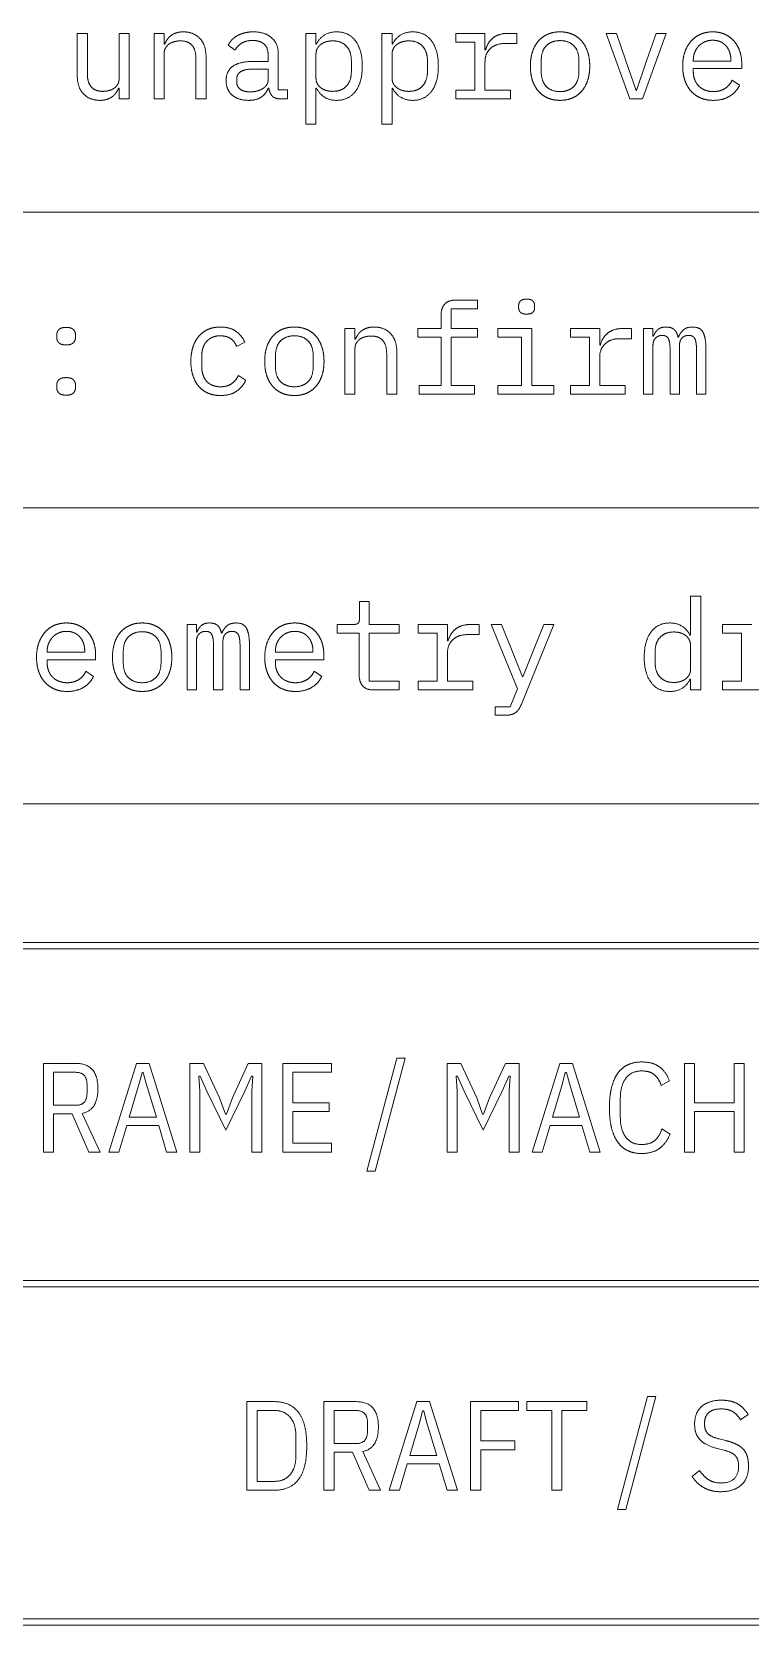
# Model space of a CAD drawing. Header units: millimetres. Extents: x 22 to 584, y 11 to 410.
# Drawn here: x 445.82 to 462.81, y 10.93 to 48.61 of the extents above; entities that cross this region are included whole.
import ezdxf

# ---------------------------------------------------------------- set-up
doc = ezdxf.new("R2010")
doc.units = ezdxf.units.MM
doc.layers.add('dims', color=7, linetype='Continuous', lineweight=5)

msp = doc.modelspace()

# ---------------------------------------------------------------- linework, layer by layer
at = {"layer": 'dims'}
for p, q in [((446.892, 48.576), (446.892, 47.583)), ((447.132, 48.576), (446.892, 48.576)), ((447.132, 47.625), (447.132, 48.576)), ((447.882, 48.576), (447.882, 47.502)), ((448.122, 48.576), (447.882, 48.576)), ((448.122, 47.028), (448.122, 48.576)), ((448.71, 48.576), (448.71, 47.028)), ((448.95, 48.576), (448.71, 48.576)), ((448.95, 48.324), (448.95, 48.576)), ((448.962, 48.324), (448.95, 48.324)), ((450.465, 48.3), (450.627, 48.18)), ((452.301, 48.576), (452.301, 46.428)), ((452.541, 48.576), (452.301, 48.576)), ((452.541, 48.324), (452.541, 48.576)), ((452.553, 48.324), (452.541, 48.324)), ((454.101, 48.576), (454.101, 46.428)), ((454.341, 48.576), (454.101, 48.576)), ((454.341, 48.324), (454.341, 48.576)), ((454.353, 48.324), (454.341, 48.324)), ((455.847, 48.576), (455.847, 48.372)), ((456.54, 48.576), (455.847, 48.576)), ((455.847, 48.372), (456.3, 48.372)), ((456.3, 48.372), (456.3, 47.232)), ((456.54, 48.186), (456.54, 48.576)), ((457.002, 48.336), (457.293, 48.336)), ((457.293, 48.576), (457.077, 48.576)), ((457.293, 48.336), (457.293, 48.576)), ((459.408, 48.576), (459.963, 47.028)), ((459.651, 48.576), (459.408, 48.576)), ((459.873, 47.928), (459.651, 48.576)), ((460.269, 47.028), (460.824, 48.576)), ((460.587, 48.576), (460.365, 47.928)), ((460.824, 48.576), (460.587, 48.576)), ((448.95, 47.028), (448.95, 48.102)), ((449.7, 47.979), (449.7, 47.028)), ((449.94, 47.028), (449.94, 48.021)), ((451.41, 47.913), (451.08, 47.913)), ((451.41, 48.066), (451.41, 47.913)), ((451.65, 47.238), (451.65, 48.09)), ((452.541, 47.523), (452.541, 48.081)), ((453.378, 47.934), (453.378, 47.67)), ((454.341, 47.523), (454.341, 48.081)), ((455.178, 47.934), (455.178, 47.67)), ((456.555, 48.186), (456.54, 48.186)), ((456.54, 47.232), (456.54, 47.901)), ((457.869, 47.691), (457.869, 47.913)), ((458.763, 47.913), (458.763, 47.691)), ((460.113, 47.229), (459.873, 47.928)), ((460.365, 47.928), (460.125, 47.229)), ((461.469, 47.922), (461.469, 47.943)), ((462.357, 47.922), (461.469, 47.922)), ((462.357, 47.955), (462.357, 47.922)), ((450.666, 47.436), (450.666, 47.499)), ((451.08, 47.733), (451.41, 47.733)), ((451.41, 47.733), (451.41, 47.478)), ((461.469, 47.742), (462.615, 47.742)), ((461.469, 47.67), (461.469, 47.742)), ((462.615, 47.742), (462.615, 47.856)), ((447.87, 47.28), (447.882, 47.28)), ((447.882, 47.28), (447.882, 47.028)), ((451.41, 47.28), (451.425, 47.28)), ((451.866, 47.238), (451.65, 47.238)), ((451.866, 47.028), (451.866, 47.238)), ((452.541, 47.28), (452.553, 47.28)), ((452.541, 46.428), (452.541, 47.28)), ((454.341, 47.28), (454.353, 47.28)), ((454.341, 46.428), (454.341, 47.28)), ((455.847, 47.232), (455.847, 47.028)), ((456.3, 47.232), (455.847, 47.232)), ((457.14, 47.232), (456.54, 47.232)), ((457.14, 47.028), (457.14, 47.232)), ((460.125, 47.229), (460.113, 47.229)), ((462.564, 47.349), (462.387, 47.469)), ((447.882, 47.028), (448.122, 47.028)), ((448.71, 47.028), (448.95, 47.028)), ((449.7, 47.028), (449.94, 47.028)), ((451.701, 47.028), (451.866, 47.028)), ((455.847, 47.028), (457.14, 47.028)), ((459.963, 47.028), (460.269, 47.028)), ((452.301, 46.428), (452.541, 46.428)), ((454.101, 46.428), (454.341, 46.428)), ((423.223, 44.35), (566.75, 44.35)), ((456.361, 42.266), (455.842, 42.266)), ((456.361, 42.062), (456.361, 42.266)), ((455.5, 41.912), (455.5, 41.594)), ((455.74, 42.062), (456.361, 42.062)), ((455.74, 41.594), (455.74, 42.062)), ((457.336, 42.137), (457.336, 42.089)), ((457.714, 42.089), (457.714, 42.137)), ((453.224, 41.594), (453.224, 40.046)), ((453.464, 41.594), (453.224, 41.594)), ((453.464, 41.342), (453.464, 41.594)), ((454.949, 41.594), (454.949, 41.39)), ((455.5, 41.594), (454.949, 41.594)), ((456.361, 41.594), (455.74, 41.594)), ((456.361, 41.39), (456.361, 41.594)), ((456.847, 41.594), (456.847, 41.39)), ((457.645, 41.594), (456.847, 41.594)), ((457.645, 40.25), (457.645, 41.594)), ((458.56, 41.594), (458.56, 41.39)), ((459.254, 41.594), (458.56, 41.594)), ((459.254, 41.204), (459.254, 41.594)), ((460.006, 41.594), (459.79, 41.594)), ((460.006, 41.354), (460.006, 41.594)), ((460.291, 41.594), (460.291, 40.046)), ((460.514, 41.594), (460.291, 41.594)), ((460.514, 41.414), (460.514, 41.594)), ((446.407, 41.441), (446.407, 41.387)), ((446.851, 41.387), (446.851, 41.441)), ((450.661, 41.171), (450.854, 41.273)), ((453.475, 41.342), (453.464, 41.342)), ((453.464, 40.046), (453.464, 41.12)), ((454.949, 41.39), (455.5, 41.39)), ((455.5, 41.39), (455.5, 40.25)), ((455.74, 41.39), (456.361, 41.39)), ((455.74, 40.25), (455.74, 41.39)), ((456.847, 41.39), (457.405, 41.39)), ((457.405, 41.39), (457.405, 40.25)), ((458.56, 41.39), (459.014, 41.39)), ((459.014, 41.39), (459.014, 40.25)), ((459.269, 41.204), (459.254, 41.204)), ((459.715, 41.354), (460.006, 41.354)), ((460.525, 41.414), (460.514, 41.414)), ((460.514, 40.046), (460.514, 41.183)), ((460.919, 41.081), (460.919, 40.046)), ((461.114, 41.387), (461.104, 41.387)), ((461.14, 40.046), (461.14, 41.183)), ((461.545, 41.081), (461.545, 40.046)), ((461.767, 40.046), (461.767, 41.12)), ((449.839, 40.688), (449.839, 40.952)), ((451.582, 40.709), (451.582, 40.931)), ((452.476, 40.931), (452.476, 40.709)), ((454.214, 40.997), (454.214, 40.046)), ((454.454, 40.046), (454.454, 41.039)), ((459.254, 40.25), (459.254, 40.919)), ((450.877, 40.37), (450.706, 40.487)), ((446.407, 40.253), (446.407, 40.199)), ((446.851, 40.199), (446.851, 40.253)), ((453.224, 40.046), (453.464, 40.046)), ((454.214, 40.046), (454.454, 40.046)), ((454.979, 40.25), (454.979, 40.046)), ((455.5, 40.25), (454.979, 40.25)), ((454.979, 40.046), (456.292, 40.046)), ((456.292, 40.25), (455.74, 40.25)), ((456.292, 40.046), (456.292, 40.25)), ((456.847, 40.25), (456.847, 40.046)), ((457.405, 40.25), (456.847, 40.25)), ((456.847, 40.046), (458.167, 40.046)), ((458.167, 40.25), (457.645, 40.25)), ((458.167, 40.046), (458.167, 40.25)), ((458.56, 40.25), (458.56, 40.046)), ((459.014, 40.25), (458.56, 40.25)), ((458.56, 40.046), (459.854, 40.046)), ((459.854, 40.25), (459.254, 40.25)), ((459.854, 40.046), (459.854, 40.25)), ((460.291, 40.046), (460.514, 40.046)), ((460.919, 40.046), (461.14, 40.046)), ((461.545, 40.046), (461.767, 40.046)), ((423.223, 37.35), (566.75, 37.35)), ((453.57, 35.14), (453.57, 34.735)), ((453.801, 35.14), (453.57, 35.14)), ((453.801, 34.594), (453.801, 35.14)), ((461.403, 35.266), (461.403, 34.342)), ((461.643, 35.266), (461.403, 35.266)), ((461.643, 33.046), (461.643, 35.266)), ((449.49, 34.594), (449.49, 33.046)), ((449.712, 34.594), (449.49, 34.594)), ((449.712, 34.414), (449.712, 34.594)), ((449.724, 34.414), (449.712, 34.414)), ((450.312, 34.387), (450.303, 34.387)), ((453.045, 34.594), (453.045, 34.39)), ((453.429, 34.594), (453.045, 34.594)), ((453.045, 34.39), (453.561, 34.39)), ((453.561, 34.39), (453.561, 33.4)), ((454.506, 34.594), (453.801, 34.594)), ((453.801, 34.39), (454.506, 34.39)), ((453.801, 33.25), (453.801, 34.39)), ((454.506, 34.39), (454.506, 34.594)), ((454.959, 34.594), (454.959, 34.39)), ((455.652, 34.594), (454.959, 34.594)), ((454.959, 34.39), (455.412, 34.39)), ((455.412, 34.39), (455.412, 33.25)), ((455.652, 34.204), (455.652, 34.594)), ((456.114, 34.354), (456.405, 34.354)), ((456.405, 34.594), (456.189, 34.594)), ((456.405, 34.354), (456.405, 34.594)), ((456.687, 34.594), (457.311, 33.076)), ((456.933, 34.594), (456.687, 34.594)), ((457.194, 33.946), (456.933, 34.594)), ((457.401, 32.707), (458.169, 34.594)), ((457.929, 34.594), (457.668, 33.946)), ((458.169, 34.594), (457.929, 34.594)), ((461.403, 34.342), (461.391, 34.342)), ((462.159, 34.594), (462.159, 34.39)), ((462.852, 34.594), (462.159, 34.594)), ((462.159, 34.39), (462.612, 34.39)), ((462.612, 34.39), (462.612, 33.25)), ((446.181, 33.94), (446.181, 33.961)), ((447.069, 33.94), (446.181, 33.94)), ((447.069, 33.973), (447.069, 33.94)), ((447.981, 33.709), (447.981, 33.931)), ((448.875, 33.931), (448.875, 33.709)), ((449.712, 33.046), (449.712, 34.183)), ((450.117, 34.081), (450.117, 33.046)), ((450.339, 33.046), (450.339, 34.183)), ((450.744, 34.081), (450.744, 33.046)), ((450.966, 33.046), (450.966, 34.12)), ((451.581, 33.94), (451.581, 33.961)), ((452.469, 33.94), (451.581, 33.94)), ((452.469, 33.973), (452.469, 33.94)), ((455.667, 34.204), (455.652, 34.204)), ((455.652, 33.25), (455.652, 33.919)), ((457.425, 33.358), (457.194, 33.946)), ((457.668, 33.946), (457.437, 33.358)), ((460.566, 33.688), (460.566, 33.952)), ((461.403, 34.099), (461.403, 33.541)), ((446.181, 33.76), (447.327, 33.76)), ((446.181, 33.688), (446.181, 33.76)), ((447.327, 33.76), (447.327, 33.874)), ((451.581, 33.76), (452.727, 33.76)), ((451.581, 33.688), (451.581, 33.76)), ((452.727, 33.76), (452.727, 33.874)), ((447.276, 33.367), (447.099, 33.487)), ((452.676, 33.367), (452.499, 33.487)), ((454.506, 33.25), (453.801, 33.25)), ((454.506, 33.046), (454.506, 33.25)), ((454.959, 33.25), (454.959, 33.046)), ((455.412, 33.25), (454.959, 33.25)), ((456.252, 33.25), (455.652, 33.25)), ((456.252, 33.046), (456.252, 33.25)), ((457.437, 33.358), (457.425, 33.358)), ((461.391, 33.298), (461.403, 33.298)), ((461.403, 33.298), (461.403, 33.046)), ((462.159, 33.25), (462.159, 33.046)), ((462.612, 33.25), (462.159, 33.25)), ((449.49, 33.046), (449.712, 33.046)), ((450.117, 33.046), (450.339, 33.046)), ((450.744, 33.046), (450.966, 33.046)), ((453.903, 33.046), (454.506, 33.046)), ((454.959, 33.046), (456.252, 33.046)), ((457.311, 33.076), (457.137, 32.65)), ((461.403, 33.046), (461.643, 33.046)), ((462.159, 33.046), (463.452, 33.046)), ((456.777, 32.65), (456.777, 32.446)), ((457.137, 32.65), (456.777, 32.65)), ((456.777, 32.446), (457.005, 32.446)), ((423.223, 30.35), (566.75, 30.35)), ((583, 27.075), (433, 27.075)), ((433, 26.925), (583, 26.925)), ((446.092, 24.211), (446.092, 22.116)), ((446.863, 24.211), (446.092, 24.211)), ((448.294, 24.211), (447.64, 22.116)), ((448.594, 24.211), (448.294, 24.211)), ((449.251, 22.116), (448.594, 24.211)), ((449.56, 24.211), (449.56, 22.116)), ((449.878, 24.211), (449.56, 24.211)), ((450.256, 23.397), (449.878, 24.211)), ((450.94, 24.211), (450.562, 23.397)), ((451.258, 24.211), (450.94, 24.211)), ((451.258, 22.116), (451.258, 24.211)), ((451.753, 24.211), (451.753, 22.116)), ((452.911, 24.211), (451.753, 24.211)), ((452.911, 24.001), (452.911, 24.211)), ((454.453, 24.336), (453.742, 21.664)), ((453.943, 21.664), (454.654, 24.336)), ((454.654, 24.336), (454.453, 24.336)), ((455.647, 24.211), (455.647, 22.116)), ((455.965, 24.211), (455.647, 24.211)), ((456.343, 23.397), (455.965, 24.211)), ((457.027, 24.211), (456.649, 23.397)), ((457.345, 24.211), (457.027, 24.211)), ((457.345, 22.116), (457.345, 24.211)), ((458.308, 24.211), (457.654, 22.116)), ((458.608, 24.211), (458.308, 24.211)), ((459.265, 22.116), (458.608, 24.211)), ((461.26, 24.211), (461.26, 22.116)), ((461.5, 24.211), (461.26, 24.211)), ((461.5, 23.281), (461.5, 24.211)), ((462.433, 24.211), (462.433, 23.281)), ((462.673, 24.211), (462.433, 24.211)), ((462.673, 22.116), (462.673, 24.211)), ((446.332, 24.001), (446.857, 24.001)), ((446.332, 23.221), (446.332, 24.001)), ((448.36, 23.736), (448.426, 23.997)), ((448.426, 23.997), (448.456, 23.997)), ((448.456, 23.997), (448.522, 23.736)), ((449.773, 23.907), (449.803, 23.907)), ((449.794, 23.554), (449.773, 23.907)), ((449.803, 23.907), (449.959, 23.554)), ((450.859, 23.554), (451.015, 23.914)), ((451.015, 23.914), (451.045, 23.914)), ((451.045, 23.914), (451.024, 23.554)), ((451.993, 24.001), (452.911, 24.001)), ((451.993, 23.281), (451.993, 24.001)), ((455.86, 23.907), (455.89, 23.907)), ((455.881, 23.554), (455.86, 23.907)), ((455.89, 23.907), (456.046, 23.554)), ((456.946, 23.554), (457.102, 23.914)), ((457.102, 23.914), (457.132, 23.914)), ((457.132, 23.914), (457.111, 23.554)), ((458.374, 23.736), (458.44, 23.997)), ((458.44, 23.997), (458.47, 23.997)), ((458.47, 23.997), (458.536, 23.736)), ((460.711, 23.686), (460.903, 23.802)), ((447.124, 23.712), (447.124, 23.509)), ((448.123, 22.941), (448.36, 23.736)), ((448.522, 23.736), (448.765, 22.941)), ((449.794, 22.116), (449.794, 23.554)), ((449.959, 23.554), (450.409, 22.629)), ((450.397, 23.011), (450.256, 23.397)), ((450.409, 22.629), (450.859, 23.554)), ((450.562, 23.397), (450.421, 23.011)), ((451.024, 23.554), (451.024, 22.116)), ((455.881, 22.116), (455.881, 23.554)), ((456.046, 23.554), (456.496, 22.629)), ((456.484, 23.011), (456.343, 23.397)), ((456.496, 22.629), (456.946, 23.554)), ((456.649, 23.397), (456.508, 23.011)), ((457.111, 23.554), (457.111, 22.116)), ((458.137, 22.941), (458.374, 23.736)), ((458.536, 23.736), (458.779, 22.941)), ((459.742, 22.929), (459.742, 23.397)), ((446.857, 23.221), (446.332, 23.221)), ((446.332, 22.116), (446.332, 23.016)), ((446.332, 23.016), (446.77, 23.016)), ((446.77, 23.016), (447.163, 22.116)), ((447.433, 22.116), (447.01, 23.031)), ((450.421, 23.011), (450.397, 23.011)), ((452.854, 23.281), (451.993, 23.281)), ((451.993, 23.071), (452.854, 23.071)), ((451.993, 22.326), (451.993, 23.071)), ((452.854, 23.071), (452.854, 23.281)), ((456.508, 23.011), (456.484, 23.011)), ((462.433, 23.281), (461.5, 23.281)), ((461.5, 23.071), (462.433, 23.071)), ((461.5, 22.116), (461.5, 23.071)), ((462.433, 23.071), (462.433, 22.116)), ((447.88, 22.116), (448.066, 22.744)), ((448.066, 22.744), (448.819, 22.744)), ((448.765, 22.941), (448.123, 22.941)), ((448.819, 22.744), (449.005, 22.116)), ((457.894, 22.116), (458.08, 22.744)), ((458.08, 22.744), (458.833, 22.744)), ((458.779, 22.941), (458.137, 22.941)), ((458.833, 22.744), (459.019, 22.116)), ((460.918, 22.542), (460.726, 22.662)), ((452.911, 22.326), (451.993, 22.326)), ((452.911, 22.116), (452.911, 22.326)), ((446.092, 22.116), (446.332, 22.116)), ((447.163, 22.116), (447.433, 22.116)), ((447.64, 22.116), (447.88, 22.116)), ((449.005, 22.116), (449.251, 22.116)), ((449.56, 22.116), (449.794, 22.116)), ((451.024, 22.116), (451.258, 22.116)), ((451.753, 22.116), (452.911, 22.116)), ((455.647, 22.116), (455.881, 22.116)), ((457.111, 22.116), (457.345, 22.116)), ((457.654, 22.116), (457.894, 22.116)), ((459.019, 22.116), (459.265, 22.116)), ((461.26, 22.116), (461.5, 22.116)), ((462.433, 22.116), (462.673, 22.116)), ((453.742, 21.664), (453.943, 21.664)), ((583, 19.075), (433, 19.075)), ((433, 18.925), (583, 18.925)), ((450.907, 16.211), (450.907, 14.116)), ((451.564, 16.211), (450.907, 16.211)), ((452.728, 16.211), (452.728, 14.116)), ((453.499, 16.211), (452.728, 16.211)), ((454.93, 16.211), (454.276, 14.116)), ((455.23, 16.211), (454.93, 16.211)), ((455.887, 14.116), (455.23, 16.211)), ((456.199, 16.211), (456.199, 14.116)), ((457.33, 16.211), (456.199, 16.211)), ((457.33, 16.001), (457.33, 16.211)), ((457.528, 16.211), (457.528, 16.001)), ((458.95, 16.211), (457.528, 16.211)), ((458.95, 16.001), (458.95, 16.211)), ((460.384, 16.336), (459.673, 13.664)), ((459.874, 13.664), (460.585, 16.336)), ((460.585, 16.336), (460.384, 16.336)), ((451.147, 16.001), (451.564, 16.001)), ((451.147, 14.326), (451.147, 16.001)), ((452.968, 16.001), (453.493, 16.001)), ((452.968, 15.221), (452.968, 16.001)), ((454.996, 15.736), (455.062, 15.997)), ((455.062, 15.997), (455.092, 15.997)), ((455.092, 15.997), (455.158, 15.736)), ((456.439, 16.001), (457.33, 16.001)), ((456.439, 15.281), (456.439, 16.001)), ((457.528, 16.001), (458.119, 16.001)), ((458.119, 16.001), (458.119, 14.116)), ((458.359, 16.001), (458.95, 16.001)), ((458.359, 14.116), (458.359, 16.001)), ((462.586, 15.784), (462.763, 15.911)), ((453.76, 15.712), (453.76, 15.509)), ((454.759, 14.941), (454.996, 15.736)), ((455.158, 15.736), (455.401, 14.941)), ((452.065, 15.397), (452.065, 14.929)), ((453.493, 15.221), (452.968, 15.221)), ((457.249, 15.281), (456.439, 15.281)), ((457.249, 15.071), (457.249, 15.281)), ((462.037, 15.104), (462.193, 15.064)), ((462.238, 15.289), (462.082, 15.329)), ((452.968, 14.116), (452.968, 15.016)), ((452.968, 15.016), (453.406, 15.016)), ((453.406, 15.016), (453.799, 14.116)), ((454.069, 14.116), (453.646, 15.031)), ((454.516, 14.116), (454.702, 14.744)), ((454.702, 14.744), (455.455, 14.744)), ((455.401, 14.941), (454.759, 14.941)), ((455.455, 14.744), (455.641, 14.116)), ((456.439, 15.071), (457.249, 15.071)), ((456.439, 14.116), (456.439, 15.071)), ((451.564, 14.326), (451.147, 14.326)), ((461.617, 14.581), (461.443, 14.437)), ((450.907, 14.116), (451.564, 14.116)), ((452.728, 14.116), (452.968, 14.116)), ((453.799, 14.116), (454.069, 14.116)), ((454.276, 14.116), (454.516, 14.116)), ((455.641, 14.116), (455.887, 14.116)), ((456.199, 14.116), (456.439, 14.116)), ((458.119, 14.116), (458.359, 14.116)), ((459.673, 13.664), (459.874, 13.664)), ((583, 11.075), (433, 11.075)), ((433, 10.925), (583, 10.925))]:
    msp.add_line(p, q, dxfattribs=at)
for points in [[(448.962, 48.324), (448.986, 48.381), (449.022, 48.433)], [(449.07, 48.327), (449.016, 48.291), (448.983, 48.234)], [(449.022, 48.433), (449.058, 48.486), (449.11, 48.525)], [(449.193, 48.381), (449.124, 48.363), (449.07, 48.327)], [(449.11, 48.525), (449.163, 48.564), (449.235, 48.588)], [(449.334, 48.399), (449.262, 48.399), (449.193, 48.381)], [(449.235, 48.588), (449.307, 48.612), (449.403, 48.612)], [(449.607, 48.295), (449.514, 48.399), (449.334, 48.399)], [(449.403, 48.612), (449.646, 48.612), (449.793, 48.457)], [(449.7, 47.979), (449.7, 48.192), (449.607, 48.295)], [(449.793, 48.457), (449.94, 48.303), (449.94, 48.021)], [(450.465, 48.3), (450.495, 48.36), (450.546, 48.417)], [(450.546, 48.417), (450.597, 48.474), (450.672, 48.517)], [(450.786, 48.346), (450.687, 48.285), (450.627, 48.18)], [(450.672, 48.517), (450.747, 48.561), (450.843, 48.586)], [(451.041, 48.408), (450.885, 48.408), (450.786, 48.346)], [(450.843, 48.586), (450.939, 48.612), (451.056, 48.612)], [(451.314, 48.322), (451.218, 48.408), (451.041, 48.408)], [(451.056, 48.612), (451.329, 48.612), (451.489, 48.474)], [(451.41, 48.066), (451.41, 48.237), (451.314, 48.322)], [(451.489, 48.474), (451.65, 48.336), (451.65, 48.09)], [(452.553, 48.324), (452.703, 48.612), (453.03, 48.612)], [(452.658, 48.316), (452.604, 48.276), (452.572, 48.217)], [(452.784, 48.378), (452.712, 48.357), (452.658, 48.316)], [(452.937, 48.399), (452.856, 48.399), (452.784, 48.378)], [(453.262, 48.271), (453.147, 48.399), (452.937, 48.399)], [(453.03, 48.612), (453.315, 48.612), (453.475, 48.399)], [(453.378, 47.934), (453.378, 48.144), (453.262, 48.271)], [(453.475, 48.399), (453.636, 48.186), (453.636, 47.802)], [(454.353, 48.324), (454.503, 48.612), (454.83, 48.612)], [(454.458, 48.316), (454.404, 48.276), (454.372, 48.217)], [(454.584, 48.378), (454.512, 48.357), (454.458, 48.316)], [(454.737, 48.399), (454.656, 48.399), (454.584, 48.378)], [(455.062, 48.271), (454.947, 48.399), (454.737, 48.399)], [(454.83, 48.612), (455.115, 48.612), (455.275, 48.399)], [(455.178, 47.934), (455.178, 48.144), (455.062, 48.271)], [(455.275, 48.399), (455.436, 48.186), (455.436, 47.802)], [(456.555, 48.186), (456.603, 48.369), (456.736, 48.472)], [(457.002, 48.336), (456.795, 48.336), (456.667, 48.216)], [(456.736, 48.472), (456.87, 48.576), (457.077, 48.576)], [(457.662, 48.135), (457.71, 48.285), (457.801, 48.391)], [(457.801, 48.391), (457.893, 48.498), (458.023, 48.555)], [(457.992, 48.285), (457.869, 48.165), (457.869, 47.913)], [(458.316, 48.405), (458.115, 48.405), (457.992, 48.285)], [(458.023, 48.555), (458.154, 48.612), (458.316, 48.612)], [(458.316, 48.612), (458.478, 48.612), (458.608, 48.555)], [(458.64, 48.285), (458.517, 48.405), (458.316, 48.405)], [(458.608, 48.555), (458.739, 48.498), (458.83, 48.391)], [(458.763, 47.913), (458.763, 48.165), (458.64, 48.285)], [(458.83, 48.391), (458.922, 48.285), (458.97, 48.135)], [(461.269, 48.135), (461.322, 48.285), (461.415, 48.391)], [(461.415, 48.391), (461.508, 48.498), (461.638, 48.555)], [(461.599, 48.279), (461.538, 48.216), (461.503, 48.13)], [(461.745, 48.378), (461.661, 48.342), (461.599, 48.279)], [(461.638, 48.555), (461.769, 48.612), (461.928, 48.612)], [(461.928, 48.414), (461.829, 48.414), (461.745, 48.378)], [(461.928, 48.612), (462.084, 48.612), (462.211, 48.555)], [(462.103, 48.381), (462.024, 48.414), (461.928, 48.414)], [(462.238, 48.286), (462.183, 48.348), (462.103, 48.381)], [(462.211, 48.555), (462.339, 48.498), (462.429, 48.398)], [(462.325, 48.141), (462.294, 48.225), (462.238, 48.286)], [(462.429, 48.398), (462.519, 48.297), (462.567, 48.159)], [(448.983, 48.234), (448.95, 48.177), (448.95, 48.102)], [(450.571, 47.796), (450.729, 47.913), (451.08, 47.913)], [(452.572, 48.217), (452.541, 48.159), (452.541, 48.081)], [(454.372, 48.217), (454.341, 48.159), (454.341, 48.081)], [(456.667, 48.216), (456.54, 48.096), (456.54, 47.901)], [(457.614, 47.802), (457.614, 47.985), (457.662, 48.135)], [(458.97, 48.135), (459.018, 47.985), (459.018, 47.802)], [(461.217, 47.799), (461.217, 47.985), (461.269, 48.135)], [(461.503, 48.13), (461.469, 48.045), (461.469, 47.943)], [(462.357, 47.955), (462.357, 48.057), (462.325, 48.141)], [(462.567, 48.159), (462.615, 48.021), (462.615, 47.856)], [(447.039, 47.146), (446.892, 47.301), (446.892, 47.583)], [(447.132, 47.625), (447.132, 47.412), (447.225, 47.309)], [(447.849, 47.368), (447.882, 47.424), (447.882, 47.502)], [(450.414, 47.463), (450.414, 47.679), (450.571, 47.796)], [(450.765, 47.673), (450.666, 47.613), (450.666, 47.499)], [(451.08, 47.733), (450.864, 47.733), (450.765, 47.673)], [(452.541, 47.523), (452.541, 47.445), (452.572, 47.386)], [(453.262, 47.332), (453.378, 47.46), (453.378, 47.67)], [(453.636, 47.802), (453.636, 47.418), (453.475, 47.205)], [(454.341, 47.523), (454.341, 47.445), (454.372, 47.386)], [(455.062, 47.332), (455.178, 47.46), (455.178, 47.67)], [(455.436, 47.802), (455.436, 47.418), (455.275, 47.205)], [(457.662, 47.467), (457.614, 47.616), (457.614, 47.802)], [(457.869, 47.691), (457.869, 47.439), (457.992, 47.319)], [(458.64, 47.319), (458.763, 47.439), (458.763, 47.691)], [(459.018, 47.802), (459.018, 47.616), (458.97, 47.467)], [(461.268, 47.467), (461.217, 47.616), (461.217, 47.799)], [(461.469, 47.67), (461.469, 47.568), (461.502, 47.481)], [(447.429, 46.992), (447.186, 46.992), (447.039, 47.146)], [(447.225, 47.309), (447.318, 47.205), (447.498, 47.205)], [(447.498, 47.205), (447.57, 47.205), (447.639, 47.223)], [(447.639, 47.223), (447.708, 47.241), (447.762, 47.277)], [(447.81, 47.17), (447.774, 47.118), (447.721, 47.079)], [(447.762, 47.277), (447.816, 47.313), (447.849, 47.368)], [(447.87, 47.28), (447.846, 47.223), (447.81, 47.17)], [(450.558, 47.118), (450.414, 47.244), (450.414, 47.463)], [(450.945, 46.992), (450.702, 46.992), (450.558, 47.118)], [(450.666, 47.436), (450.666, 47.316), (450.751, 47.254)], [(450.751, 47.254), (450.837, 47.193), (450.987, 47.193)], [(450.987, 47.193), (451.08, 47.193), (451.156, 47.215)], [(451.156, 47.215), (451.233, 47.238), (451.29, 47.275)], [(451.41, 47.28), (451.359, 47.145), (451.246, 47.069)], [(451.29, 47.275), (451.347, 47.313), (451.378, 47.365)], [(451.378, 47.365), (451.41, 47.418), (451.41, 47.478)], [(451.5, 47.1), (451.44, 47.172), (451.425, 47.28)], [(453.03, 46.992), (452.703, 46.992), (452.553, 47.28)], [(452.572, 47.386), (452.604, 47.328), (452.658, 47.288)], [(452.658, 47.288), (452.712, 47.247), (452.784, 47.226)], [(452.784, 47.226), (452.856, 47.205), (452.937, 47.205)], [(452.937, 47.205), (453.147, 47.205), (453.262, 47.332)], [(453.475, 47.205), (453.315, 46.992), (453.03, 46.992)], [(454.83, 46.992), (454.503, 46.992), (454.353, 47.28)], [(454.372, 47.386), (454.404, 47.328), (454.458, 47.288)], [(454.458, 47.288), (454.512, 47.247), (454.584, 47.226)], [(454.584, 47.226), (454.656, 47.205), (454.737, 47.205)], [(454.737, 47.205), (454.947, 47.205), (455.062, 47.332)], [(455.275, 47.205), (455.115, 46.992), (454.83, 46.992)], [(457.801, 47.212), (457.71, 47.319), (457.662, 47.467)], [(458.023, 47.049), (457.893, 47.106), (457.801, 47.212)], [(457.992, 47.319), (458.115, 47.199), (458.316, 47.199)], [(458.316, 47.199), (458.517, 47.199), (458.64, 47.319)], [(458.83, 47.212), (458.739, 47.106), (458.608, 47.049)], [(458.97, 47.467), (458.922, 47.319), (458.83, 47.212)], [(461.413, 47.212), (461.319, 47.319), (461.268, 47.467)], [(461.641, 47.049), (461.508, 47.106), (461.413, 47.212)], [(461.502, 47.481), (461.535, 47.394), (461.596, 47.331)], [(461.596, 47.331), (461.658, 47.268), (461.746, 47.233)], [(461.746, 47.233), (461.835, 47.199), (461.943, 47.199)], [(461.943, 47.199), (462.099, 47.199), (462.213, 47.271)], [(462.213, 47.271), (462.327, 47.343), (462.387, 47.469)], [(462.564, 47.349), (462.495, 47.193), (462.334, 47.093)], [(447.597, 47.016), (447.525, 46.992), (447.429, 46.992)], [(447.721, 47.079), (447.669, 47.04), (447.597, 47.016)], [(451.246, 47.069), (451.134, 46.992), (450.945, 46.992)], [(451.701, 47.028), (451.56, 47.028), (451.5, 47.1)], [(458.316, 46.992), (458.154, 46.992), (458.023, 47.049)], [(458.608, 47.049), (458.478, 46.992), (458.316, 46.992)], [(461.943, 46.992), (461.775, 46.992), (461.641, 47.049)], [(462.334, 47.093), (462.174, 46.992), (461.943, 46.992)], [(455.583, 42.167), (455.665, 42.266), (455.842, 42.266)], [(457.336, 42.137), (457.336, 42.203), (457.378, 42.246)], [(457.378, 42.246), (457.42, 42.29), (457.525, 42.29)], [(457.525, 42.29), (457.63, 42.29), (457.672, 42.246)], [(457.672, 42.246), (457.714, 42.203), (457.714, 42.137)], [(455.5, 41.912), (455.5, 42.068), (455.583, 42.167)], [(457.378, 41.979), (457.336, 42.023), (457.336, 42.089)], [(457.525, 41.936), (457.42, 41.936), (457.378, 41.979)], [(457.672, 41.979), (457.63, 41.936), (457.525, 41.936)], [(457.714, 42.089), (457.714, 42.023), (457.672, 41.979)], [(446.407, 41.441), (446.407, 41.519), (446.457, 41.57)], [(446.457, 41.57), (446.506, 41.621), (446.629, 41.621)], [(446.629, 41.621), (446.752, 41.621), (446.802, 41.57)], [(446.802, 41.57), (446.851, 41.519), (446.851, 41.441)], [(449.767, 41.409), (449.857, 41.516), (449.986, 41.573)], [(449.986, 41.573), (450.115, 41.63), (450.28, 41.63)], [(450.28, 41.63), (450.505, 41.63), (450.646, 41.531)], [(450.646, 41.531), (450.787, 41.432), (450.854, 41.273)], [(451.515, 41.409), (451.606, 41.516), (451.737, 41.573)], [(451.737, 41.573), (451.867, 41.63), (452.029, 41.63)], [(452.029, 41.63), (452.191, 41.63), (452.322, 41.573)], [(452.322, 41.573), (452.452, 41.516), (452.544, 41.409)], [(453.535, 41.451), (453.571, 41.504), (453.624, 41.543)], [(453.624, 41.543), (453.676, 41.582), (453.748, 41.606)], [(453.748, 41.606), (453.82, 41.63), (453.916, 41.63)], [(453.916, 41.63), (454.159, 41.63), (454.306, 41.475)], [(454.306, 41.475), (454.454, 41.321), (454.454, 41.039)], [(459.269, 41.204), (459.316, 41.387), (459.45, 41.49)], [(459.45, 41.49), (459.584, 41.594), (459.79, 41.594)], [(460.525, 41.414), (460.561, 41.504), (460.627, 41.567)], [(460.627, 41.567), (460.694, 41.63), (460.822, 41.63)], [(460.822, 41.63), (460.957, 41.63), (461.023, 41.562)], [(461.023, 41.562), (461.089, 41.495), (461.104, 41.387)], [(461.114, 41.387), (461.155, 41.492), (461.233, 41.561)], [(461.233, 41.561), (461.311, 41.63), (461.449, 41.63)], [(461.449, 41.63), (461.638, 41.63), (461.703, 41.498)], [(461.703, 41.498), (461.767, 41.366), (461.767, 41.12)], [(446.457, 41.258), (446.407, 41.309), (446.407, 41.387)], [(446.629, 41.207), (446.506, 41.207), (446.457, 41.258)], [(446.802, 41.258), (446.752, 41.207), (446.629, 41.207)], [(446.851, 41.387), (446.851, 41.309), (446.802, 41.258)], [(449.581, 40.82), (449.581, 41.003), (449.629, 41.153)], [(449.629, 41.153), (449.677, 41.303), (449.767, 41.409)], [(449.868, 41.141), (449.839, 41.054), (449.839, 40.952)], [(449.953, 41.291), (449.896, 41.228), (449.868, 41.141)], [(450.093, 41.388), (450.01, 41.354), (449.953, 41.291)], [(450.28, 41.423), (450.175, 41.423), (450.093, 41.388)], [(450.522, 41.357), (450.424, 41.423), (450.28, 41.423)], [(450.661, 41.171), (450.619, 41.291), (450.522, 41.357)], [(451.327, 40.82), (451.327, 41.003), (451.375, 41.153)], [(451.375, 41.153), (451.424, 41.303), (451.515, 41.409)], [(451.705, 41.303), (451.582, 41.183), (451.582, 40.931)], [(452.029, 41.423), (451.829, 41.423), (451.705, 41.303)], [(452.353, 41.303), (452.23, 41.423), (452.029, 41.423)], [(452.476, 40.931), (452.476, 41.183), (452.353, 41.303)], [(452.544, 41.409), (452.635, 41.303), (452.683, 41.153)], [(452.683, 41.153), (452.731, 41.003), (452.731, 40.82)], [(453.496, 41.252), (453.464, 41.195), (453.464, 41.12)], [(453.475, 41.342), (453.499, 41.399), (453.535, 41.451)], [(453.583, 41.345), (453.529, 41.309), (453.496, 41.252)], [(453.706, 41.399), (453.637, 41.381), (453.583, 41.345)], [(453.847, 41.417), (453.775, 41.417), (453.706, 41.399)], [(454.12, 41.313), (454.027, 41.417), (453.847, 41.417)], [(454.214, 40.997), (454.214, 41.21), (454.12, 41.313)], [(459.381, 41.234), (459.254, 41.114), (459.254, 40.919)], [(459.715, 41.354), (459.509, 41.354), (459.381, 41.234)], [(460.575, 41.37), (460.514, 41.309), (460.514, 41.183)], [(460.732, 41.432), (460.636, 41.432), (460.575, 41.37)], [(460.878, 41.355), (460.837, 41.432), (460.732, 41.432)], [(460.919, 41.081), (460.919, 41.279), (460.878, 41.355)], [(461.2, 41.37), (461.14, 41.309), (461.14, 41.183)], [(461.356, 41.432), (461.26, 41.432), (461.2, 41.37)], [(461.505, 41.355), (461.464, 41.432), (461.356, 41.432)], [(461.545, 41.081), (461.545, 41.279), (461.505, 41.355)], [(449.628, 40.487), (449.581, 40.637), (449.581, 40.82)], [(451.375, 40.485), (451.327, 40.634), (451.327, 40.82)], [(451.582, 40.709), (451.582, 40.457), (451.705, 40.337)], [(452.353, 40.337), (452.476, 40.457), (452.476, 40.709)], [(452.731, 40.82), (452.731, 40.634), (452.683, 40.485)], [(446.407, 40.253), (446.407, 40.331), (446.457, 40.382)], [(446.457, 40.382), (446.506, 40.433), (446.629, 40.433)], [(446.629, 40.433), (446.752, 40.433), (446.802, 40.382)], [(446.802, 40.382), (446.851, 40.331), (446.851, 40.253)], [(449.764, 40.232), (449.674, 40.337), (449.628, 40.487)], [(449.839, 40.688), (449.839, 40.586), (449.868, 40.499)], [(449.868, 40.499), (449.896, 40.412), (449.953, 40.349)], [(449.953, 40.349), (450.01, 40.286), (450.094, 40.251)], [(450.544, 40.289), (450.646, 40.361), (450.706, 40.487)], [(450.877, 40.37), (450.809, 40.214), (450.663, 40.112)], [(451.515, 40.23), (451.424, 40.337), (451.375, 40.485)], [(451.705, 40.337), (451.829, 40.217), (452.029, 40.217)], [(452.029, 40.217), (452.23, 40.217), (452.353, 40.337)], [(452.683, 40.485), (452.635, 40.337), (452.544, 40.23)], [(446.457, 40.07), (446.407, 40.121), (446.407, 40.199)], [(446.629, 40.019), (446.506, 40.019), (446.457, 40.07)], [(446.802, 40.07), (446.752, 40.019), (446.629, 40.019)], [(446.851, 40.199), (446.851, 40.121), (446.802, 40.07)], [(449.985, 40.068), (449.854, 40.127), (449.764, 40.232)], [(450.284, 40.01), (450.115, 40.01), (449.985, 40.068)], [(450.094, 40.251), (450.179, 40.217), (450.286, 40.217)], [(450.663, 40.112), (450.517, 40.01), (450.284, 40.01)], [(450.286, 40.217), (450.442, 40.217), (450.544, 40.289)], [(451.737, 40.067), (451.606, 40.124), (451.515, 40.23)], [(452.029, 40.01), (451.867, 40.01), (451.737, 40.067)], [(452.322, 40.067), (452.191, 40.01), (452.029, 40.01)], [(452.544, 40.23), (452.452, 40.124), (452.322, 40.067)], [(453.539, 34.625), (453.57, 34.657), (453.57, 34.735)], [(445.981, 34.153), (446.034, 34.303), (446.127, 34.409)], [(446.127, 34.409), (446.22, 34.516), (446.35, 34.573)], [(446.311, 34.297), (446.25, 34.234), (446.215, 34.148)], [(446.457, 34.396), (446.373, 34.36), (446.311, 34.297)], [(446.35, 34.573), (446.481, 34.63), (446.64, 34.63)], [(446.64, 34.432), (446.541, 34.432), (446.457, 34.396)], [(446.64, 34.63), (446.796, 34.63), (446.923, 34.573)], [(446.815, 34.399), (446.736, 34.432), (446.64, 34.432)], [(446.95, 34.304), (446.895, 34.366), (446.815, 34.399)], [(446.923, 34.573), (447.051, 34.516), (447.141, 34.415)], [(447.037, 34.159), (447.006, 34.243), (446.95, 34.304)], [(447.141, 34.415), (447.231, 34.315), (447.279, 34.177)], [(447.774, 34.153), (447.822, 34.303), (447.914, 34.409)], [(447.914, 34.409), (448.005, 34.516), (448.135, 34.573)], [(448.104, 34.303), (447.981, 34.183), (447.981, 33.931)], [(448.428, 34.423), (448.227, 34.423), (448.104, 34.303)], [(448.135, 34.573), (448.266, 34.63), (448.428, 34.63)], [(448.428, 34.63), (448.59, 34.63), (448.72, 34.573)], [(448.752, 34.303), (448.629, 34.423), (448.428, 34.423)], [(448.72, 34.573), (448.851, 34.516), (448.942, 34.409)], [(448.875, 33.931), (448.875, 34.183), (448.752, 34.303)], [(448.942, 34.409), (449.034, 34.303), (449.082, 34.153)], [(449.774, 34.37), (449.712, 34.309), (449.712, 34.183)], [(449.724, 34.414), (449.76, 34.504), (449.826, 34.567)], [(449.931, 34.432), (449.835, 34.432), (449.774, 34.37)], [(449.826, 34.567), (449.892, 34.63), (450.021, 34.63)], [(450.076, 34.355), (450.036, 34.432), (449.931, 34.432)], [(450.021, 34.63), (450.156, 34.63), (450.222, 34.562)], [(450.117, 34.081), (450.117, 34.279), (450.076, 34.355)], [(450.222, 34.562), (450.288, 34.495), (450.303, 34.387)], [(450.312, 34.387), (450.354, 34.492), (450.432, 34.561)], [(450.399, 34.37), (450.339, 34.309), (450.339, 34.183)], [(450.555, 34.432), (450.459, 34.432), (450.399, 34.37)], [(450.432, 34.561), (450.51, 34.63), (450.648, 34.63)], [(450.703, 34.355), (450.663, 34.432), (450.555, 34.432)], [(450.648, 34.63), (450.837, 34.63), (450.901, 34.498)], [(450.744, 34.081), (450.744, 34.279), (450.703, 34.355)], [(450.901, 34.498), (450.966, 34.366), (450.966, 34.12)], [(451.381, 34.153), (451.434, 34.303), (451.527, 34.409)], [(451.527, 34.409), (451.62, 34.516), (451.75, 34.573)], [(451.711, 34.297), (451.65, 34.234), (451.615, 34.148)], [(451.857, 34.396), (451.773, 34.36), (451.711, 34.297)], [(451.75, 34.573), (451.881, 34.63), (452.04, 34.63)], [(452.04, 34.432), (451.941, 34.432), (451.857, 34.396)], [(452.04, 34.63), (452.196, 34.63), (452.323, 34.573)], [(452.215, 34.399), (452.136, 34.432), (452.04, 34.432)], [(452.35, 34.304), (452.295, 34.366), (452.215, 34.399)], [(452.323, 34.573), (452.451, 34.516), (452.541, 34.415)], [(452.437, 34.159), (452.406, 34.243), (452.35, 34.304)], [(452.541, 34.415), (452.631, 34.315), (452.679, 34.177)], [(453.429, 34.594), (453.507, 34.594), (453.539, 34.625)], [(455.667, 34.204), (455.715, 34.387), (455.849, 34.49)], [(456.114, 34.354), (455.907, 34.354), (455.78, 34.234)], [(455.849, 34.49), (455.982, 34.594), (456.189, 34.594)], [(460.308, 33.82), (460.308, 34.204), (460.468, 34.417)], [(460.468, 34.417), (460.629, 34.63), (460.914, 34.63)], [(461.007, 34.417), (460.797, 34.417), (460.681, 34.289)], [(460.914, 34.63), (461.241, 34.63), (461.391, 34.342)], [(461.16, 34.396), (461.088, 34.417), (461.007, 34.417)], [(461.286, 34.334), (461.232, 34.375), (461.16, 34.396)], [(461.371, 34.235), (461.34, 34.294), (461.286, 34.334)], [(445.929, 33.817), (445.929, 34.003), (445.981, 34.153)], [(446.215, 34.148), (446.181, 34.063), (446.181, 33.961)], [(447.069, 33.973), (447.069, 34.075), (447.037, 34.159)], [(447.279, 34.177), (447.327, 34.039), (447.327, 33.874)], [(447.726, 33.82), (447.726, 34.003), (447.774, 34.153)], [(449.082, 34.153), (449.13, 34.003), (449.13, 33.82)], [(451.329, 33.817), (451.329, 34.003), (451.381, 34.153)], [(451.615, 34.148), (451.581, 34.063), (451.581, 33.961)], [(452.469, 33.973), (452.469, 34.075), (452.437, 34.159)], [(452.679, 34.177), (452.727, 34.039), (452.727, 33.874)], [(455.78, 34.234), (455.652, 34.114), (455.652, 33.919)], [(460.681, 34.289), (460.566, 34.162), (460.566, 33.952)], [(461.403, 34.099), (461.403, 34.177), (461.371, 34.235)], [(445.98, 33.485), (445.929, 33.634), (445.929, 33.817)], [(446.181, 33.688), (446.181, 33.586), (446.214, 33.499)], [(447.774, 33.485), (447.726, 33.634), (447.726, 33.82)], [(447.981, 33.709), (447.981, 33.457), (448.104, 33.337)], [(448.752, 33.337), (448.875, 33.457), (448.875, 33.709)], [(449.13, 33.82), (449.13, 33.634), (449.082, 33.485)], [(451.38, 33.485), (451.329, 33.634), (451.329, 33.817)], [(451.581, 33.688), (451.581, 33.586), (451.614, 33.499)], [(460.468, 33.223), (460.308, 33.436), (460.308, 33.82)], [(460.566, 33.688), (460.566, 33.478), (460.681, 33.35)], [(446.125, 33.23), (446.031, 33.337), (445.98, 33.485)], [(446.354, 33.067), (446.22, 33.124), (446.125, 33.23)], [(446.214, 33.499), (446.247, 33.412), (446.309, 33.349)], [(446.309, 33.349), (446.37, 33.286), (446.459, 33.251)], [(446.459, 33.251), (446.547, 33.217), (446.655, 33.217)], [(446.655, 33.217), (446.811, 33.217), (446.925, 33.289)], [(446.925, 33.289), (447.039, 33.361), (447.099, 33.487)], [(447.276, 33.367), (447.207, 33.211), (447.046, 33.11)], [(447.914, 33.23), (447.822, 33.337), (447.774, 33.485)], [(448.135, 33.067), (448.005, 33.124), (447.914, 33.23)], [(448.104, 33.337), (448.227, 33.217), (448.428, 33.217)], [(448.428, 33.217), (448.629, 33.217), (448.752, 33.337)], [(448.942, 33.23), (448.851, 33.124), (448.72, 33.067)], [(449.082, 33.485), (449.034, 33.337), (448.942, 33.23)], [(451.525, 33.23), (451.431, 33.337), (451.38, 33.485)], [(451.754, 33.067), (451.62, 33.124), (451.525, 33.23)], [(451.614, 33.499), (451.647, 33.412), (451.709, 33.349)], [(451.709, 33.349), (451.77, 33.286), (451.859, 33.251)], [(451.859, 33.251), (451.947, 33.217), (452.055, 33.217)], [(452.055, 33.217), (452.211, 33.217), (452.325, 33.289)], [(452.325, 33.289), (452.439, 33.361), (452.499, 33.487)], [(452.676, 33.367), (452.607, 33.211), (452.446, 33.11)], [(453.643, 33.145), (453.561, 33.244), (453.561, 33.4)], [(460.914, 33.01), (460.629, 33.01), (460.468, 33.223)], [(460.681, 33.35), (460.797, 33.223), (461.007, 33.223)], [(461.391, 33.298), (461.241, 33.01), (460.914, 33.01)], [(461.007, 33.223), (461.088, 33.223), (461.16, 33.244)], [(461.16, 33.244), (461.232, 33.265), (461.286, 33.305)], [(461.286, 33.305), (461.34, 33.346), (461.371, 33.404)], [(461.371, 33.404), (461.403, 33.463), (461.403, 33.541)], [(446.655, 33.01), (446.487, 33.01), (446.354, 33.067)], [(447.046, 33.11), (446.886, 33.01), (446.655, 33.01)], [(448.428, 33.01), (448.266, 33.01), (448.135, 33.067)], [(448.72, 33.067), (448.59, 33.01), (448.428, 33.01)], [(452.055, 33.01), (451.887, 33.01), (451.754, 33.067)], [(452.446, 33.11), (452.286, 33.01), (452.055, 33.01)], [(453.903, 33.046), (453.726, 33.046), (453.643, 33.145)], [(457.155, 32.462), (457.092, 32.446), (457.005, 32.446)], [(457.263, 32.51), (457.218, 32.479), (457.155, 32.462)], [(457.341, 32.591), (457.308, 32.542), (457.263, 32.51)], [(457.401, 32.707), (457.374, 32.641), (457.341, 32.591)], [(446.863, 24.211), (447.382, 24.211), (447.382, 23.614)], [(459.687, 23.985), (459.784, 24.117), (459.925, 24.182)], [(459.925, 24.182), (460.066, 24.246), (460.243, 24.246)], [(460.243, 24.246), (460.501, 24.246), (460.657, 24.137)], [(460.657, 24.137), (460.813, 24.027), (460.903, 23.802)], [(447.124, 23.712), (447.124, 24.001), (446.857, 24.001)], [(459.537, 23.648), (459.589, 23.854), (459.687, 23.985)], [(459.873, 23.861), (459.742, 23.689), (459.742, 23.397)], [(460.243, 24.034), (460.003, 24.034), (459.873, 23.861)], [(460.548, 23.945), (460.441, 24.034), (460.243, 24.034)], [(460.711, 23.686), (460.654, 23.856), (460.548, 23.945)], [(446.857, 23.221), (447.124, 23.221), (447.124, 23.509)], [(447.382, 23.614), (447.382, 23.109), (447.01, 23.031)], [(459.484, 23.164), (459.484, 23.442), (459.537, 23.648)], [(459.537, 22.679), (459.484, 22.884), (459.484, 23.164)], [(459.687, 22.341), (459.589, 22.474), (459.537, 22.679)], [(459.742, 22.929), (459.742, 22.639), (459.873, 22.466)], [(460.558, 22.388), (460.669, 22.482), (460.726, 22.662)], [(459.925, 22.145), (459.784, 22.209), (459.687, 22.341)], [(459.873, 22.466), (460.003, 22.294), (460.243, 22.294)], [(460.243, 22.294), (460.447, 22.294), (460.558, 22.388)], [(460.918, 22.542), (460.828, 22.317), (460.665, 22.199)], [(460.243, 22.081), (460.066, 22.081), (459.925, 22.145)], [(460.665, 22.199), (460.501, 22.081), (460.243, 22.081)], [(451.564, 16.211), (451.927, 16.211), (452.125, 15.96)], [(453.499, 16.211), (454.018, 16.211), (454.018, 15.614)], [(461.674, 16.104), (461.848, 16.246), (462.136, 16.246)], [(462.136, 16.246), (462.355, 16.246), (462.504, 16.165)], [(451.927, 15.845), (451.789, 16.001), (451.564, 16.001)], [(452.065, 15.397), (452.065, 15.689), (451.927, 15.845)], [(452.125, 15.96), (452.323, 15.709), (452.323, 15.164)], [(453.76, 15.712), (453.76, 16.001), (453.493, 16.001)], [(461.5, 15.682), (461.5, 15.961), (461.674, 16.104)], [(461.835, 15.955), (461.734, 15.871), (461.734, 15.682)], [(462.127, 16.039), (461.935, 16.039), (461.835, 15.955)], [(462.401, 15.975), (462.298, 16.039), (462.127, 16.039)], [(462.586, 15.784), (462.505, 15.911), (462.401, 15.975)], [(462.504, 16.165), (462.652, 16.084), (462.763, 15.911)], [(453.493, 15.221), (453.76, 15.221), (453.76, 15.509)], [(454.018, 15.614), (454.018, 15.109), (453.646, 15.031)], [(461.631, 15.306), (461.5, 15.439), (461.5, 15.682)], [(461.734, 15.682), (461.734, 15.529), (461.817, 15.451)], [(452.323, 15.164), (452.323, 14.617), (452.125, 14.367)], [(462.037, 15.104), (461.761, 15.172), (461.631, 15.306)], [(461.817, 15.451), (461.899, 15.374), (462.082, 15.329)], [(462.238, 15.289), (462.385, 15.254), (462.487, 15.204)], [(462.487, 15.204), (462.589, 15.154), (462.654, 15.082)], [(462.654, 15.082), (462.718, 15.011), (462.746, 14.913)], [(451.927, 14.482), (452.065, 14.639), (452.065, 14.929)], [(462.463, 14.933), (462.385, 15.016), (462.193, 15.064)], [(462.541, 14.686), (462.541, 14.849), (462.463, 14.933)], [(462.746, 14.913), (462.775, 14.816), (462.775, 14.686)], [(451.564, 14.326), (451.789, 14.326), (451.927, 14.482)], [(452.125, 14.367), (451.927, 14.116), (451.564, 14.116)], [(461.722, 14.175), (461.554, 14.269), (461.443, 14.437)], [(461.617, 14.581), (461.713, 14.441), (461.833, 14.364)], [(461.833, 14.364), (461.953, 14.287), (462.115, 14.287)], [(462.115, 14.287), (462.541, 14.287), (462.541, 14.686)], [(462.775, 14.686), (462.775, 14.389), (462.6, 14.235)], [(462.115, 14.081), (461.89, 14.081), (461.722, 14.175)], [(462.6, 14.235), (462.424, 14.081), (462.115, 14.081)]]:
    msp.add_open_spline(points, degree=2, dxfattribs=at)

doc.saveas('drawing.dxf')
